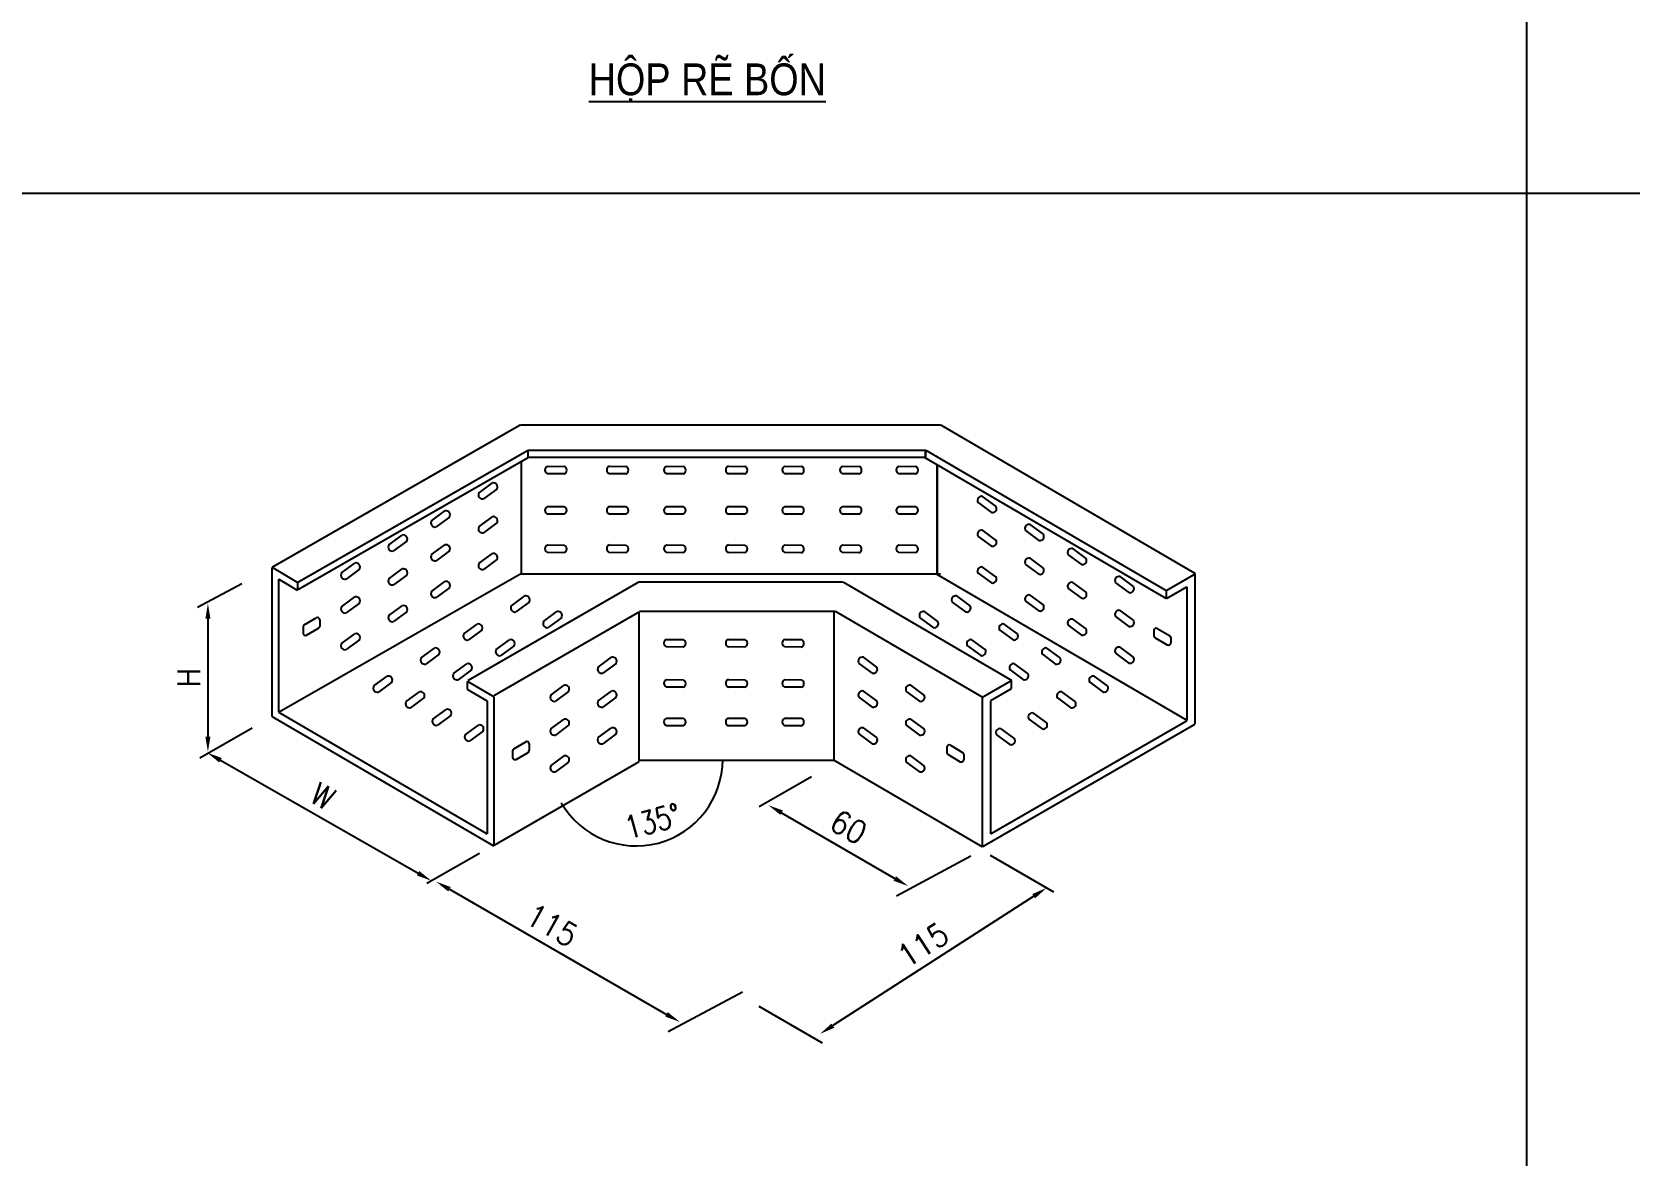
# Model space of a CAD drawing. Extents: x -5343388 to 7033982, y -486386 to 188356.
# Drawn here: x 597011 to 614588, y -85196 to -72832 of the extents above; entities that cross this region are included whole.
import ezdxf
from ezdxf.enums import TextEntityAlignment as Align

# ---------------------------------------------------------------- set-up
doc = ezdxf.new("R2010")
doc.units = 0
doc.header["$MEASUREMENT"] = 0
for name, color, linetype in [('BTEXT', 5, 'Continuous'), ('Dim', 9, 'Continuous'), ('E-Text @ 1', 3, 'Continuous'), ('TRAYS', 6, 'Continuous')]:
    doc.layers.add(name, color=color, linetype=linetype)
doc.styles.add('ROMANS', font='romans.shx', dxfattribs={"width": 0.8, "height": 250, "bigfont": 'vns.shx'})
doc.styles.add('TEXT1', font='', dxfattribs={"width": 0.85, "height": 200})
doc.styles.get('TEXT1').set_extended_font_data('.VnArialH')
doc.dimstyles.new('KT-ARROW', dxfattribs={"dimtxt": 2.5, "dimasz": 2, "dimexe": 1, "dimexo": 0.0625, "dimgap": 0.09, "dimtad": 0, "dimdec": 4, "dimzin": 0, "dimdsep": 46, "dimtxsty": 'ROMANS', "dimcen": 0.09, "dimadec": 0, "dimazin": 0, "dimtfac": 1, "dimtdec": 4, "dimtmove": 2, "dimatfit": 3, "dimfxl": 1, "dimtvp": 1, "dimtolj": 1, "dimtzin": 0, "dimarcsym": 0})

# ---------------------------------------------------------------- blocks, each defined once
blk = doc.blocks.new('*D234')
at = {"layer": 'DEFPOINTS', "color": 0, "transparency": 16777216}
for p in [(603630, -80848), (603635, -80833), (605778, -80833), (602034, -81768), (603490, -81771)]:
    blk.add_point(p, dxfattribs=at)
at = {"layer": 'TRAYS', "color": 0, "lineweight": -2, "transparency": 16777216}
blk.add_arc((603656, -80833), 952, 210.09, 359.8797, dxfattribs=at)
at = {"layer": 'TRAYS', "color": 0, "transparency": 16777216}
for points in [[(604608, -80835), (604609, -80835), (604609, -80833)], [(602832, -81311), (602832, -81310), (602831, -81309)]]:
    blk.add_solid(points, dxfattribs=at)
at = {"layer": 'TRAYS', "color": 0, "transparency": 16777216, "insert": (603838, -81512), "char_height": 250, "attachment_point": 5, "rotation": 14.9849, "style": 'ROMANS'}
blk.add_mtext('\\A1;135%%D', dxfattribs=at)

msp = doc.modelspace()

# ---------------------------------------------------------------- linework, layer by layer
at = {"color": 0, "linetype": 'ByBlock'}
for p, q in [((598946.11199, -79285.14335), (598946.11199, -80582.10335)), ((599083.99501, -80842.10588), (601257.79048, -82085.34043)), ((605256.31501, -81419.36588), (606501.31048, -82143.66043)), ((601602.31501, -82260.86588), (603990.31048, -83637.66043)), ((608029.21289, -82337.55842), (605820.1797, -83761.5879))]:
    msp.add_line(p, q, dxfattribs=at)
for points in [[(598918.11199, -79285.14335), (598974.11199, -79285.14335), (598946.11199, -79117.14335)], [(598918.11199, -80582.10335), (598974.11199, -80582.10335), (598946.11199, -80750.10335)], [(599097.78213, -80817.73551), (599070.20789, -80866.47626), (598937.77274, -80759.38316)], [(605270.10213, -81394.99551), (605242.52789, -81443.73626), (605110.09274, -81336.64316)], [(601271.5776, -82060.97006), (601244.00336, -82109.71081), (601404.01274, -82168.06316)], [(601616.10213, -82236.49551), (601588.52789, -82285.23626), (601456.09274, -82178.14316)], [(606515.0976, -82119.29006), (606487.52336, -82168.03081), (606647.53274, -82226.38316)], [(608014.04201, -82314.02452), (608044.38376, -82361.09232), (608170.4163, -82246.53316)], [(604004.0976, -83613.29006), (603976.52336, -83662.03081), (604136.53274, -83720.38316)], [(605805.00883, -83738.054), (605835.35058, -83785.1218), (605678.9763, -83852.61316)]]:
    msp.add_solid(points, dxfattribs=at)
at = {"layer": 'BTEXT', "color": 7}
for p, q in [((613453.33805, -113179.02136), (613453.33805, -56179.02136)), ((561010.7426, -74604.70017), (633010.7426, -74604.70017))]:
    msp.add_line(p, q, dxfattribs=at)
at = {"layer": 'Dim'}
for p, q in [((599317.39199, -78902.10335), (598831.87199, -79160.82335)), ((598857.91199, -80817.30335), (599434.15199, -80486.34335)), ((605009.23199, -81352.56335), (605585.47199, -81021.60335)), ((601355.23199, -82194.06335), (601931.47199, -81863.10335)), ((606518.11199, -82333.02335), (607335.43199, -81895.38335)), ((607550.23199, -81887.46335), (608246.59199, -82288.98335)), ((604007.11199, -83827.02335), (604824.43199, -83389.38335)), ((605005.87199, -83547.30335), (605702.23199, -83948.82335))]:
    msp.add_line(p, q, dxfattribs=at)
at = {"layer": 'TRAYS'}
for p, q in [((599731.26261, -80311.73256), (602393.59199, -78785.17563)), ((599992.75199, -79374.47573), (599992.75199, -79445.65658)), ((600005.36353, -79352.64523), (600138.08353, -79276.11285)), ((600030.54044, -79467.48708), (600163.26044, -79390.9547)), ((600175.87199, -79297.94335), (600175.87199, -79369.1242)), ((609350.35199, -79414.58742), (609350.35199, -79473.53108)), ((609388.25726, -79392.8247), (609522.65726, -79471.28866)), ((609362.84671, -79495.2938), (609497.24671, -79573.75776)), ((609535.15199, -79493.05138), (609535.15199, -79551.99504)), ((602309.48353, -80717.64523), (602442.20353, -80641.11285)), ((602479.99199, -80662.94335), (602479.99199, -80734.1242)), ((607111.85726, -80677.1847), (607246.25726, -80755.64866)), ((602296.87199, -80739.47573), (602296.87199, -80810.65658)), ((602334.66044, -80832.48708), (602467.38044, -80755.9547)), ((607073.95199, -80698.94742), (607073.95199, -80757.89108)), ((607086.44671, -80779.6538), (607220.84671, -80858.11776)), ((607258.75199, -80777.41138), (607258.75199, -80836.35504)), ((607463.71275, -81705.91234), (607464.55199, -81705.4284))]:
    msp.add_line(p, q, dxfattribs=at)
at = {"layer": 'TRAYS', "const_width": 22.5}
for points in [[(599652.30261, -78719.93256), (602382.62047, -77153.94335)], [(602382.62047, -77153.94335), (607005.0559, -77153.94335)], [(607005.0559, -77153.94335), (609809.30451, -78791.08951)], [(599926.98261, -78890.45256), (602467.1184, -77433.54335)], [(599939.58261, -78964.37256), (602474.69709, -77510.34335)], [(602465.59199, -77434.74335), (602465.59199, -77515.14335)], [(602467.1184, -77433.54335), (606843.41956, -77433.54335)], [(602467.1184, -77510.34335), (606825.33146, -77510.34335)], [(606825.33146, -77510.34335), (609488.07768, -79064.87911)], [(606838.39199, -77433.54335), (606838.39199, -77517.54335)], [(606843.41956, -77433.54335), (609488.07768, -78977.51911)], [(602393.59199, -77556.86164), (602393.59199, -78802.74335)], [(606966.79199, -77592.92931), (606966.79199, -78802.74335)], [(599651.71199, -78719.90292), (599932.27199, -78887.30446)], [(599651.71199, -78719.90292), (599651.71199, -80362.10292)], [(599723.95199, -78849.99401), (599932.27199, -78975.22116)], [(599723.95199, -78849.99401), (599723.95199, -80314.3973)], [(599932.27199, -78887.30446), (599932.27199, -78975.22116)], [(601804.38261, -79966.49256), (603685.17302, -78881.94335)], [(602382.62047, -78794.34335), (607005.0559, -78794.34335)], [(603680.35199, -78881.94335), (605932.16676, -78881.94335)], [(605932.16676, -78881.94335), (607786.58451, -79964.56951)], [(606958.49956, -78794.34335), (609714.91199, -80403.5623)], [(609487.27199, -78976.78809), (609809.30451, -78791.08951)], [(609803.95199, -78795.5992), (609803.95199, -80445.46407)], [(609488.11199, -79065.34371), (609714.07199, -78935.04491)], [(609488.11199, -78976.1992), (609488.11199, -79065.34371)], [(609714.07199, -78935.04491), (609714.07199, -80408.25296)], [(602093.34261, -80131.13256), (603687.91199, -79211.63141)], [(603687.91199, -79209.27691), (603687.91199, -80859.0872)], [(603692.11199, -79205.34335), (605849.27258, -79205.34335)], [(605830.75199, -79209.27691), (605830.75199, -80844.18335)], [(605849.27258, -79205.34335), (607466.19768, -80149.31911)], [(601798.75199, -79973.15414), (601798.75199, -80063.24464)], [(601798.75199, -79973.36464), (602091.91199, -80144.51414)], [(607464.55199, -80150.26809), (607786.58451, -79964.56951)], [(607783.75199, -79962.91585), (607783.75199, -80055.24287)], [(601798.75199, -80063.24464), (602019.67199, -80192.21977)], [(602091.91199, -80144.51414), (602091.91199, -81786.71414)], [(607464.55199, -80150.26809), (607464.55199, -81795.4423)], [(607554.43199, -80187.4792), (607783.75199, -80055.24287)], [(599723.95199, -80314.3973), (602019.67199, -81654.65977)], [(602019.67199, -80192.21977), (602019.67199, -81654.65977)], [(607554.43199, -80187.4792), (607554.43199, -81653.59951)], [(599651.71199, -80362.10292), (602091.91199, -81786.71414)], [(607463.71275, -81794.95234), (609803.95199, -80445.46407)], [(607554.43199, -81653.59951), (609714.07199, -80408.25296)], [(602091.91199, -81779.41332), (603687.91199, -80859.0872)], [(603692.11199, -80844.18335), (605835.15159, -80844.18335)], [(605830.75199, -80841.61482), (607464.55199, -81795.4423)]]:
    msp.add_lwpolyline(points, dxfattribs=at)
at = {"layer": 'TRAYS'}
for points in [[(602682.10107, -77608.61217), (602863.85757, -77609.98994)], [(603361.68693, -77608.61217), (603543.44344, -77609.98994)], [(603991.1551, -77608.61217), (604172.9116, -77609.98994)], [(604670.74096, -77608.61217), (604852.49747, -77609.98994)], [(605291.2325, -77608.61217), (605472.989, -77609.98994)], [(605925.57375, -77608.61217), (606107.33025, -77609.98994)], [(606546.06529, -77608.61217), (606727.82179, -77609.98994)], [(601928.04642, -77900.07016), (602074.51518, -77792.44011)], [(602123.92954, -77859.68583), (601977.46078, -77967.31588)], [(602863.22502, -77693.43673), (602681.46851, -77692.05895)], [(603542.81088, -77693.43673), (603361.05438, -77692.05895)], [(604172.27904, -77693.43673), (603990.52254, -77692.05895)], [(604851.86491, -77693.43673), (604670.10841, -77692.05895)], [(605472.35645, -77693.43673), (605290.59994, -77692.05895)], [(606106.6977, -77693.43673), (605924.9412, -77692.05895)], [(606727.18924, -77693.43673), (606545.43273, -77692.05895)], [(607417.45503, -78008.19738), (607563.92379, -78115.82743)], [(607613.33815, -78048.58172), (607466.86939, -77940.95166)], [(601406.53546, -78208.48479), (601553.00422, -78100.85473)], [(601602.41858, -78168.10045), (601455.94982, -78275.7305)], [(601928.04642, -78272.29476), (602074.51518, -78164.66471)], [(602863.22502, -78136.30778), (602681.46851, -78134.93)], [(602682.10107, -78051.48321), (602863.85757, -78052.86099)], [(603542.81088, -78136.30778), (603361.05438, -78134.93)], [(603361.68693, -78051.48321), (603543.44344, -78052.86099)], [(604172.27904, -78136.30778), (603990.52254, -78134.93)], [(603991.1551, -78051.48321), (604172.9116, -78052.86099)], [(604851.86491, -78136.30778), (604670.10841, -78134.93)], [(604670.74096, -78051.48321), (604852.49747, -78052.86099)], [(605472.35645, -78136.30778), (605290.59994, -78134.93)], [(605291.2325, -78051.48321), (605472.989, -78052.86099)], [(606106.6977, -78136.30778), (605924.9412, -78134.93)], [(605925.57375, -78051.48321), (606107.33025, -78052.86099)], [(606727.18924, -78136.30778), (606545.43273, -78134.93)], [(606546.06529, -78051.48321), (606727.82179, -78052.86099)], [(600937.40512, -78473.57689), (601083.87388, -78365.94683)], [(602123.92954, -78231.91043), (601977.46078, -78339.54048)], [(607417.45503, -78380.42198), (607563.92379, -78488.05203)], [(607613.33815, -78420.80631), (607466.86939, -78313.17626)], [(607938.96599, -78316.612), (608085.43475, -78424.24206)], [(608134.84911, -78356.99634), (607988.38035, -78249.36629)], [(601133.28824, -78433.19255), (600986.81948, -78540.82261)], [(601406.53546, -78580.70938), (601553.00422, -78473.07933)], [(601602.41858, -78540.32505), (601455.94982, -78647.9551)], [(602863.22502, -78559.49589), (602681.46851, -78558.11811)], [(602682.10107, -78474.67132), (602863.85757, -78476.0491)], [(603542.81088, -78559.49589), (603361.05438, -78558.11811)], [(603361.68693, -78474.67132), (603543.44344, -78476.0491)], [(604172.27904, -78559.49589), (603990.52254, -78558.11811)], [(603991.1551, -78474.67132), (604172.9116, -78476.0491)], [(604851.86491, -78559.49589), (604670.10841, -78558.11811)], [(604670.74096, -78474.67132), (604852.49747, -78476.0491)], [(605472.35645, -78559.49589), (605290.59994, -78558.11811)], [(605291.2325, -78474.67132), (605472.989, -78476.0491)], [(606106.6977, -78559.49589), (605924.9412, -78558.11811)], [(605925.57375, -78474.67132), (606107.33025, -78476.0491)], [(606727.18924, -78559.49589), (606545.43273, -78558.11811)], [(606546.06529, -78474.67132), (606727.82179, -78476.0491)], [(608603.97945, -78622.08844), (608457.51069, -78514.45839)], [(600415.89416, -78781.99151), (600562.36292, -78674.36146)], [(600611.77728, -78741.60718), (600465.30852, -78849.23723)], [(600937.40512, -78845.80148), (601083.87388, -78738.17143)], [(601928.04642, -78676.42434), (602074.51518, -78568.79429)], [(602123.92954, -78636.04001), (601977.46078, -78743.67006)], [(607613.33815, -78824.9359), (607466.86939, -78717.30584)], [(607938.96599, -78688.8366), (608085.43475, -78796.46665)], [(608134.84911, -78729.22094), (607988.38035, -78621.59088)], [(608408.09633, -78581.70411), (608554.56509, -78689.33416)], [(601133.28824, -78805.41715), (600986.81948, -78913.0472)], [(601406.53546, -78984.83897), (601553.00422, -78877.20891)], [(607417.45503, -78784.55156), (607563.92379, -78892.18162)], [(608603.97945, -78994.31304), (608457.51069, -78886.68298)], [(608929.60729, -78890.11873), (609076.07605, -78997.74878)], [(609125.49041, -78930.50306), (608979.02165, -78822.87301)], [(600415.89416, -79154.21611), (600562.36292, -79046.58606)], [(601602.41858, -78944.45463), (601455.94982, -79052.08469)], [(602283.63961, -79143.42319), (602430.10837, -79035.79314)], [(607328.87914, -79143.42319), (607182.41038, -79035.79314)], [(607938.96599, -79092.96619), (608085.43475, -79200.59624)], [(608134.84911, -79133.35052), (607988.38035, -79025.72047)], [(608408.09633, -78953.9287), (608554.56509, -79061.55876)], [(600611.77728, -79113.83177), (600465.30852, -79221.46183)], [(600937.40512, -79249.93107), (601083.87388, -79142.30102)], [(601133.28824, -79209.54674), (600986.81948, -79317.17679)], [(602479.52273, -79103.03886), (602333.05397, -79210.66891)], [(602638.74953, -79315.77387), (602785.21829, -79208.14382)], [(606973.76921, -79315.77387), (606827.30046, -79208.14382)], [(607132.99602, -79103.03886), (607279.46477, -79210.66891)], [(608929.60729, -79262.34333), (609076.07605, -79369.97338)], [(609125.49041, -79302.72766), (608979.02165, -79195.09761)], [(601762.12865, -79451.83781), (601908.59741, -79344.20776)], [(601958.01177, -79411.45348), (601811.54301, -79519.08353)], [(602834.63265, -79275.38954), (602688.1639, -79383.01959)], [(606777.88609, -79275.38954), (606924.35485, -79383.01959)], [(607654.50698, -79411.45348), (607800.97573, -79519.08353)], [(607850.3901, -79451.83781), (607703.92134, -79344.20776)], [(608408.09633, -79358.05829), (608554.56509, -79465.68834)], [(608603.97945, -79398.44262), (608457.51069, -79290.81257)], [(600415.89416, -79558.34569), (600562.36292, -79450.71564)], [(600611.77728, -79517.96136), (600465.30852, -79625.59141)], [(601292.99831, -79716.92991), (601439.46707, -79609.29986)], [(602117.23857, -79624.1885), (602263.70733, -79516.55845)], [(602313.12169, -79583.80416), (602166.65294, -79691.43422)], [(604172.27904, -79597.47505), (603990.52254, -79596.09728)], [(603991.1551, -79512.65049), (604172.9116, -79514.02827)], [(604851.86491, -79597.47505), (604670.10841, -79596.09728)], [(604670.74096, -79512.65049), (604852.49747, -79514.02827)], [(605472.35645, -79597.47505), (605290.59994, -79596.09728)], [(605291.2325, -79512.65049), (605472.989, -79514.02827)], [(607299.39705, -79583.80416), (607445.86581, -79691.43422)], [(607495.28017, -79624.1885), (607348.81142, -79516.55845)], [(608319.52043, -79716.92991), (608173.05168, -79609.29986)], [(609125.49041, -79706.85725), (608979.02165, -79599.22719)], [(601488.88143, -79676.54558), (601342.41268, -79784.17563)], [(601648.10824, -79889.2806), (601794.57699, -79781.65055)], [(603239.33447, -79817.65716), (603385.80323, -79710.02711)], [(603435.21759, -79777.27283), (603288.74883, -79884.90288)], [(606106.16698, -79777.27283), (606252.63574, -79884.90288)], [(606302.0501, -79817.65716), (606155.58134, -79710.02711)], [(607964.41051, -79889.2806), (607817.94176, -79781.65055)], [(608123.63732, -79676.54558), (608270.10607, -79784.17563)], [(608929.60729, -79666.47291), (609076.07605, -79774.10296)], [(600771.48735, -80025.34454), (600917.95611, -79917.71448)], [(601843.99135, -79848.89627), (601697.5226, -79956.52632)], [(603991.1551, -79955.52154), (604172.9116, -79956.89932)], [(604670.74096, -79955.52154), (604852.49747, -79956.89932)], [(605291.2325, -79955.52154), (605472.989, -79956.89932)], [(607768.52739, -79848.89627), (607914.99615, -79956.52632)], [(608841.0314, -80025.34454), (608694.56264, -79917.71448)], [(600967.37047, -79984.9602), (600820.90171, -80092.59026)], [(601126.59727, -80197.69522), (601273.06603, -80090.06517)], [(602717.82351, -80126.07179), (602864.29227, -80018.44173)], [(602913.70663, -80085.68745), (602767.23787, -80193.31751)], [(603239.33447, -80189.88176), (603385.80323, -80082.25171)], [(603435.21759, -80149.49743), (603288.74883, -80257.12748)], [(604172.27904, -80040.3461), (603990.52254, -80038.96833)], [(604851.86491, -80040.3461), (604670.10841, -80038.96833)], [(605472.35645, -80040.3461), (605290.59994, -80038.96833)], [(606106.16698, -80149.49743), (606252.63574, -80257.12748)], [(606302.0501, -80189.88176), (606155.58134, -80082.25171)], [(606627.67794, -80085.68745), (606774.1467, -80193.31751)], [(606823.56106, -80126.07179), (606677.0923, -80018.44173)], [(608485.92147, -80197.69522), (608339.45272, -80090.06517)], [(608645.14828, -79984.9602), (608791.61703, -80092.59026)], [(601322.48039, -80157.31089), (601176.01164, -80264.94094)], [(601420.83135, -80390.3227), (601567.3001, -80282.69264)], [(608171.39531, -80430.87602), (608024.92655, -80323.24597)], [(608290.03835, -80157.31089), (608436.50711, -80264.94094)], [(601616.71446, -80349.93836), (601470.24571, -80457.56842)], [(601775.94127, -80562.67338), (601922.41002, -80455.04333)], [(602717.82351, -80498.29639), (602864.29227, -80390.66633)], [(602913.70663, -80457.91205), (602767.23787, -80565.5421)], [(603239.33447, -80594.01135), (603385.80323, -80486.38129)], [(604172.27904, -80463.53421), (603990.52254, -80462.15644)], [(603991.1551, -80378.70965), (604172.9116, -80380.08743)], [(604851.86491, -80463.53421), (604670.10841, -80462.15644)], [(604670.74096, -80378.70965), (604852.49747, -80380.08743)], [(605472.35645, -80463.53421), (605290.59994, -80462.15644)], [(605291.2325, -80378.70965), (605472.989, -80380.08743)], [(606302.0501, -80594.01135), (606155.58134, -80486.38129)], [(606627.67794, -80457.91205), (606774.1467, -80565.5421)], [(606823.56106, -80498.29639), (606677.0923, -80390.66633)], [(607816.28539, -80603.22671), (607669.81663, -80495.59666)], [(607975.51219, -80390.49169), (608121.98094, -80498.12174)], [(601971.82439, -80522.28905), (601825.35563, -80629.9191)], [(603435.21759, -80553.62701), (603288.74883, -80661.25707)], [(606106.16698, -80553.62701), (606252.63574, -80661.25707)], [(607620.40227, -80562.84237), (607766.87102, -80670.47243)], [(602717.82351, -80902.42597), (602864.29227, -80794.79592)], [(606823.56106, -80902.42597), (606677.0923, -80794.79592)], [(602913.70663, -80862.04164), (602767.23787, -80969.67169)], [(606627.67794, -80862.04164), (606774.1467, -80969.67169)]]:
    msp.add_lwpolyline(points, dxfattribs=at)
for centre, radius, start, end in [((602697.78751, -77650.45687), 44.68829, 110.549658815, 248.581714466), ((602847.53857, -77651.59203), 44.68829, 290.549658806, 68.581714457), ((603377.37337, -77650.45687), 44.68829, 110.549658815, 248.581714466), ((603527.12444, -77651.59203), 44.68829, 290.549658806, 68.581714457), ((604006.84154, -77650.45687), 44.68829, 110.549658815, 248.581714466), ((604156.5926, -77651.59203), 44.68829, 290.549658806, 68.581714457), ((604686.4274, -77650.45687), 44.68829, 110.549658815, 248.581714466), ((604836.17847, -77651.59203), 44.68829, 290.549658806, 68.581714457), ((605306.91894, -77650.45687), 44.68829, 110.549658815, 248.581714466), ((605456.67001, -77651.59203), 44.68829, 290.549658806, 68.581714457), ((605941.26019, -77650.45687), 44.68829, 110.549658815, 248.581714466), ((606091.01126, -77651.59203), 44.68829, 290.549658806, 68.581714457), ((606561.75173, -77650.45687), 44.68829, 110.549658815, 248.581714466), ((606711.50279, -77651.59203), 44.68829, 290.549658806, 68.581714457), ((602086.32654, -77835.53924), 44.68829, 327.293640018, 105.32569567), ((601965.64942, -77924.21675), 44.68829, 147.29364003, 285.325695679), ((607455.05803, -77984.05079), 44.68829, 74.67430433, 212.706359982), ((601444.13846, -78232.63138), 44.68829, 147.29364003, 285.325695679), ((601564.81558, -78143.95386), 44.68829, 327.293640018, 105.32569567), ((602086.32654, -78207.76384), 44.68829, 327.293640018, 105.32569567), ((602697.78751, -78093.32791), 44.68829, 110.549658815, 248.581714466), ((602847.53857, -78094.46308), 44.68829, 290.549658806, 68.581714457), ((603377.37337, -78093.32791), 44.68829, 110.549658815, 248.581714466), ((603527.12444, -78094.46308), 44.68829, 290.549658806, 68.581714457), ((604006.84154, -78093.32791), 44.68829, 110.549658815, 248.581714466), ((604156.5926, -78094.46308), 44.68829, 290.549658806, 68.581714457), ((604686.4274, -78093.32791), 44.68829, 110.549658815, 248.581714466), ((604836.17847, -78094.46308), 44.68829, 290.549658806, 68.581714457), ((605306.91894, -78093.32791), 44.68829, 110.549658815, 248.581714466), ((605456.67001, -78094.46308), 44.68829, 290.549658806, 68.581714457), ((605941.26019, -78093.32791), 44.68829, 110.549658815, 248.581714466), ((606091.01126, -78094.46308), 44.68829, 290.549658806, 68.581714457), ((606561.75173, -78093.32791), 44.68829, 110.549658815, 248.581714466), ((606711.50279, -78094.46308), 44.68829, 290.549658806, 68.581714457), ((607575.73515, -78072.72831), 44.68829, 254.674304321, 32.70635997), ((601095.68524, -78409.04596), 44.68829, 327.293640018, 105.32569567), ((601965.64942, -78296.44135), 44.68829, 147.29364003, 285.325695679), ((607455.05803, -78356.27539), 44.68829, 74.67430433, 212.706359982), ((607976.56899, -78292.46541), 44.68829, 74.67430433, 212.706359982), ((608097.24611, -78381.14293), 44.68829, 254.674304321, 32.70635997), ((600975.00812, -78497.72348), 44.68829, 147.29364003, 285.325695679), ((601564.81558, -78516.17846), 44.68829, 327.293640018, 105.32569567), ((602086.32654, -78611.89342), 44.68829, 327.293640018, 105.32569567), ((602697.78751, -78516.51602), 44.68829, 110.549658815, 248.581714466), ((602847.53857, -78517.65119), 44.68829, 290.549658806, 68.581714457), ((603377.37337, -78516.51602), 44.68829, 110.549658815, 248.581714466), ((603527.12444, -78517.65119), 44.68829, 290.549658806, 68.581714457), ((604006.84154, -78516.51602), 44.68829, 110.549658815, 248.581714466), ((604156.5926, -78517.65119), 44.68829, 290.549658806, 68.581714457), ((604686.4274, -78516.51602), 44.68829, 110.549658815, 248.581714466), ((604836.17847, -78517.65119), 44.68829, 290.549658806, 68.581714457), ((605306.91894, -78516.51602), 44.68829, 110.549658815, 248.581714466), ((605456.67001, -78517.65119), 44.68829, 290.549658806, 68.581714457), ((605941.26019, -78516.51602), 44.68829, 110.549658815, 248.581714466), ((606091.01126, -78517.65119), 44.68829, 290.549658806, 68.581714457), ((606561.75173, -78516.51602), 44.68829, 110.549658815, 248.581714466), ((606711.50279, -78517.65119), 44.68829, 290.549658806, 68.581714457), ((607575.73515, -78444.9529), 44.68829, 254.674304321, 32.70635997), ((608445.69933, -78557.55752), 44.68829, 74.67430433, 212.706359982), ((600574.17428, -78717.46059), 44.68829, 327.293640018, 105.32569567), ((601095.68524, -78781.27056), 44.68829, 327.293640018, 105.32569567), ((601444.13846, -78604.85597), 44.68829, 147.29364003, 285.325695679), ((601965.64942, -78700.57093), 44.68829, 147.29364003, 285.325695679), ((607455.05803, -78760.40497), 44.68829, 74.67430433, 212.706359982), ((607976.56899, -78664.69001), 44.68829, 74.67430433, 212.706359982), ((608097.24611, -78753.36753), 44.68829, 254.674304321, 32.70635997), ((608566.37645, -78646.23503), 44.68829, 254.674304321, 32.70635997), ((600453.49716, -78806.1381), 44.68829, 147.29364003, 285.325695679), ((600975.00812, -78869.94807), 44.68829, 147.29364003, 285.325695679), ((601564.81558, -78920.30804), 44.68829, 327.293640018, 105.32569567), ((607575.73515, -78849.08249), 44.68829, 254.674304321, 32.70635997), ((608445.69933, -78929.78211), 44.68829, 74.67430433, 212.706359982), ((608967.21029, -78865.97214), 44.68829, 74.67430433, 212.706359982), ((600574.17428, -79089.68518), 44.68829, 327.293640018, 105.32569567), ((601444.13846, -79008.98556), 44.68829, 147.29364003, 285.325695679), ((602441.91973, -79078.89227), 44.68829, 327.293640018, 105.32569567), ((607170.59901, -79078.89227), 44.68829, 74.67430433, 212.706359982), ((607976.56899, -79068.8196), 44.68829, 74.67430433, 212.706359982), ((608566.37645, -79018.45963), 44.68829, 254.674304321, 32.70635997), ((609087.88741, -78954.64965), 44.68829, 254.674304321, 32.70635997), ((600453.49716, -79178.3627), 44.68829, 147.29364003, 285.325695679), ((600975.00812, -79274.07766), 44.68829, 147.29364003, 285.325695679), ((601095.68524, -79185.40015), 44.68829, 327.293640018, 105.32569567), ((602321.24261, -79167.56978), 44.68829, 147.29364003, 285.325695679), ((602797.02966, -79251.24295), 44.68829, 327.293640018, 105.32569567), ((606815.48909, -79251.24295), 44.68829, 74.67430433, 212.706359982), ((607291.27614, -79167.56978), 44.68829, 254.674304321, 32.70635997), ((608097.24611, -79157.49711), 44.68829, 254.674304321, 32.70635997), ((608967.21029, -79238.19674), 44.68829, 74.67430433, 212.706359982), ((600017.95199, -79374.47573), 25.2, 119.969702749, 180), ((600017.95199, -79445.65658), 25.2, 180, 299.969702749), ((600150.67199, -79297.94335), 25.2, 0, 119.969702749), ((600150.67199, -79369.1242), 25.2, 299.969702749, 0), ((601920.40877, -79387.30689), 44.68829, 327.293640018, 105.32569567), ((602676.35253, -79339.92047), 44.68829, 147.29364003, 285.325695679), ((606936.16622, -79339.92047), 44.68829, 254.674304321, 32.70635997), ((607692.10998, -79387.30689), 44.68829, 74.67430433, 212.706359982), ((608445.69933, -79333.9117), 44.68829, 74.67430433, 212.706359982), ((608566.37645, -79422.58921), 44.68829, 254.674304321, 32.70635997), ((609087.88741, -79326.87425), 44.68829, 254.674304321, 32.70635997), ((609375.55199, -79414.58742), 25.2, 59.723223969, 180), ((600453.49716, -79582.49228), 44.68829, 147.29364003, 285.325695679), ((600574.17428, -79493.81477), 44.68829, 327.293640018, 105.32569567), ((601451.27843, -79652.39899), 44.68829, 327.293640018, 105.32569567), ((601799.73165, -79475.9844), 44.68829, 147.29364003, 285.325695679), ((602275.51869, -79559.65757), 44.68829, 327.293640018, 105.32569567), ((604006.84154, -79554.49519), 44.68829, 110.549658815, 248.581714466), ((604156.5926, -79555.63036), 44.68829, 290.549658806, 68.581714457), ((604686.4274, -79554.49519), 44.68829, 110.549658815, 248.581714466), ((604836.17847, -79555.63036), 44.68829, 290.549658806, 68.581714457), ((605306.91894, -79554.49519), 44.68829, 110.549658815, 248.581714466), ((605456.67001, -79555.63036), 44.68829, 290.549658806, 68.581714457), ((607337.00005, -79559.65757), 44.68829, 74.67430433, 212.706359982), ((607812.7871, -79475.9844), 44.68829, 254.674304321, 32.70635997), ((608161.24031, -79652.39899), 44.68829, 74.67430433, 212.706359982), ((608967.21029, -79642.32632), 44.68829, 74.67430433, 212.706359982), ((609375.55199, -79473.53108), 25.2, 180, 239.723223969), ((609509.95199, -79551.99504), 25.2, 239.723223969, 0), ((609509.95199, -79493.05138), 25.2, 0, 59.723223969), ((601330.60131, -79741.0765), 44.68829, 147.29364003, 285.325695679), ((601806.38836, -79824.74968), 44.68829, 327.293640018, 105.32569567), ((602154.84157, -79648.33509), 44.68829, 147.29364003, 285.325695679), ((603397.61459, -79753.12624), 44.68829, 327.293640018, 105.32569567), ((606143.76998, -79753.12624), 44.68829, 74.67430433, 212.706359982), ((607457.67718, -79648.33509), 44.68829, 254.674304321, 32.70635997), ((607806.13039, -79824.74968), 44.68829, 74.67430433, 212.706359982), ((608281.91744, -79741.0765), 44.68829, 254.674304321, 32.70635997), ((609087.88741, -79731.00384), 44.68829, 254.674304321, 32.70635997), ((600929.76747, -79960.81361), 44.68829, 327.293640018, 105.32569567), ((601685.71123, -79913.42719), 44.68829, 147.29364003, 285.325695679), ((603276.93747, -79841.80375), 44.68829, 147.29364003, 285.325695679), ((604006.84154, -79997.36624), 44.68829, 110.549658815, 248.581714466), ((604156.5926, -79998.5014), 44.68829, 290.549658806, 68.581714457), ((604686.4274, -79997.36624), 44.68829, 110.549658815, 248.581714466), ((604836.17847, -79998.5014), 44.68829, 290.549658806, 68.581714457), ((605306.91894, -79997.36624), 44.68829, 110.549658815, 248.581714466), ((605456.67001, -79998.5014), 44.68829, 290.549658806, 68.581714457), ((606264.4471, -79841.80375), 44.68829, 254.674304321, 32.70635997), ((607926.80751, -79913.42719), 44.68829, 254.674304321, 32.70635997), ((608682.75127, -79960.81361), 44.68829, 74.67430433, 212.706359982), ((600809.09035, -80049.49113), 44.68829, 147.29364003, 285.325695679), ((601284.8774, -80133.1643), 44.68829, 327.293640018, 105.32569567), ((602755.42651, -80150.21838), 44.68829, 147.29364003, 285.325695679), ((602876.10363, -80061.54086), 44.68829, 327.293640018, 105.32569567), ((603397.61459, -80125.35084), 44.68829, 327.293640018, 105.32569567), ((606143.76998, -80125.35084), 44.68829, 74.67430433, 212.706359982), ((606665.28094, -80061.54086), 44.68829, 74.67430433, 212.706359982), ((606785.95806, -80150.21838), 44.68829, 254.674304321, 32.70635997), ((608327.64135, -80133.1643), 44.68829, 74.67430433, 212.706359982), ((608803.4284, -80049.49113), 44.68829, 254.674304321, 32.70635997), ((601164.20027, -80221.84181), 44.68829, 147.29364003, 285.325695679), ((601579.11147, -80325.79177), 44.68829, 327.293640018, 105.32569567), ((603276.93747, -80214.02835), 44.68829, 147.29364003, 285.325695679), ((606264.4471, -80214.02835), 44.68829, 254.674304321, 32.70635997), ((608013.11519, -80366.3451), 44.68829, 74.67430433, 212.706359982), ((608448.31848, -80221.84181), 44.68829, 254.674304321, 32.70635997), ((601458.43434, -80414.46929), 44.68829, 147.29364003, 285.325695679), ((601934.22139, -80498.14246), 44.68829, 327.293640018, 105.32569567), ((602755.42651, -80522.44298), 44.68829, 147.29364003, 285.325695679), ((602876.10363, -80433.76546), 44.68829, 327.293640018, 105.32569567), ((603397.61459, -80529.48042), 44.68829, 327.293640018, 105.32569567), ((604006.84154, -80420.55435), 44.68829, 110.549658815, 248.581714466), ((604156.5926, -80421.68951), 44.68829, 290.549658806, 68.581714457), ((604686.4274, -80420.55435), 44.68829, 110.549658815, 248.581714466), ((604836.17847, -80421.68951), 44.68829, 290.549658806, 68.581714457), ((605306.91894, -80420.55435), 44.68829, 110.549658815, 248.581714466), ((605456.67001, -80421.68951), 44.68829, 290.549658806, 68.581714457), ((606143.76998, -80529.48042), 44.68829, 74.67430433, 212.706359982), ((606665.28094, -80433.76546), 44.68829, 74.67430433, 212.706359982), ((606785.95806, -80522.44298), 44.68829, 254.674304321, 32.70635997), ((607658.00526, -80538.69578), 44.68829, 74.67430433, 212.706359982), ((608133.79231, -80455.02261), 44.68829, 254.674304321, 32.70635997), ((601813.54427, -80586.81997), 44.68829, 147.29364003, 285.325695679), ((602454.79199, -80662.94335), 25.2, 0, 119.969702749), ((603276.93747, -80618.15794), 44.68829, 147.29364003, 285.325695679), ((606264.4471, -80618.15794), 44.68829, 254.674304321, 32.70635997), ((607099.15199, -80698.94742), 25.2, 59.723223969, 180), ((607778.68239, -80627.3733), 44.68829, 254.674304321, 32.70635997), ((602322.07199, -80739.47573), 25.2, 119.969702749, 180), ((602322.07199, -80810.65658), 25.2, 180, 299.969702749), ((602454.79199, -80734.1242), 25.2, 299.969702749, 0), ((602876.10363, -80837.89505), 44.68829, 327.293640018, 105.32569567), ((606665.28094, -80837.89505), 44.68829, 74.67430433, 212.706359982), ((607099.15199, -80757.89108), 25.2, 180, 239.723223969), ((607233.55199, -80836.35504), 25.2, 239.723223969, 0), ((607233.55199, -80777.41138), 25.2, 0, 59.723223969), ((602755.42651, -80926.57256), 44.68829, 147.29364003, 285.325695679), ((606785.95806, -80926.57256), 44.68829, 254.674304321, 32.70635997)]:
    msp.add_arc(centre, radius, start, end, dxfattribs=at)

# ---------------------------------------------------------------- texts
at = {"color": 0, "linetype": 'ByBlock', "style": 'ROMANS', "width": 0.9}
for s, rotation, p in [('H', 90, (598736.11199, -79933.62335)), ('W', 330.501736985, (600210.45615, -81238.10533)), ('60', 330.501736985, (605992.77615, -81576.86533)), ('115', 330.501736985, (602728.77615, -82656.86533)), ('115', 32.807416653, (606810.91472, -82873.0689))]:
    msp.add_text(s, height=250, rotation=rotation, dxfattribs=at).set_placement(p, align=Align.MIDDLE_CENTER)
at = {"layer": 'E-Text @ 1', "style": 'TEXT1', "width": 0.85}
msp.add_text('%%Uhép rÏ bèn', height=350, dxfattribs=at).set_placement((604438.821, -73338.83707), align=Align.MIDDLE)

# ---------------------------------------------------------------- dimensions: what is measured, and where the dimension line sits
at = {"layer": 'TRAYS', "color": 7}
dim = msp.add_angular_dim_2l(base=(603490.44745, -81770.93978), line1=((602034.31199, -81768.31332), (603630.31199, -80847.9872)), line2=((603634.51199, -80833.08335), (605777.55159, -80833.08335)), text='135%%D', dimstyle='KT-ARROW', override={"dimadec": 4}, dxfattribs=at)
dim.commit()
dim.dimension.update_dxf_attribs({"geometry": '*D234', "text_midpoint": (603837.76864, -81511.58189)})

doc.saveas('drawing.dxf')
